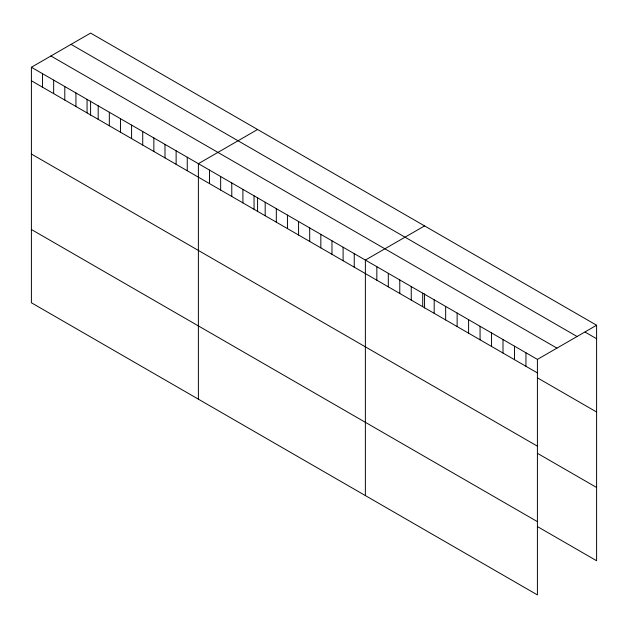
<?xml version="1.0" encoding="UTF-8"?>
<svg xmlns="http://www.w3.org/2000/svg" width="628" height="628" viewBox="0 0 628 628"><rect width="100%" height="100%" fill="white"/><g stroke="black" fill="none" stroke-linecap="round" stroke-linejoin="round"><path stroke-width="0.94" d="M31.4 67.259L537.411 359.404L537.411 594.912L31.4 302.767L31.4 67.259L90.589 33.088L596.6 325.233L596.6 560.741L537.615 526.68M257.574 129.501L198.385 163.673L198.385 399.173M424.559 225.907L365.37 260.078L365.37 495.578M537.411 359.404L596.6 325.233M585.131 332.118L596.6 338.743M71.058 44.368L577.069 336.514M50.931 55.986L556.942 348.132M31.4 80.769L537.411 372.914M537.615 377.946L596.6 411.999M31.4 154.025L537.411 446.17M537.615 453.424L596.6 487.477M31.4 229.51L537.411 521.648M525.942 352.787L525.942 366.289M514.473 346.161L514.473 359.671M503.004 339.544L503.004 353.046M491.536 332.919L491.536 346.428M480.067 326.293L480.067 339.803M468.598 319.676L468.598 333.185M457.129 313.05L457.129 326.56M445.652 306.433L445.652 319.942M434.184 299.807L434.184 313.317M424.559 293.888L424.559 307.979M422.715 293.19L422.715 306.692M411.246 286.564L411.246 300.074M399.777 279.947L399.777 293.449M388.308 273.321L388.308 286.831M376.839 266.696L376.839 280.206M354.239 253.649L354.239 267.159M343.108 247.22L343.108 260.73M331.969 240.799L331.969 254.301M320.837 234.37L320.837 247.879M309.706 227.94L309.706 241.45M298.575 221.511L298.575 235.021M287.443 215.09L287.443 228.592M276.312 208.661L276.312 222.171M265.181 202.232L265.181 215.742M257.574 197.482L257.574 211.565M254.05 195.803L254.05 209.312M242.91 189.381L242.91 202.883M231.779 182.952L231.779 196.462M220.648 176.523L220.648 190.033M209.516 170.094L209.516 183.604M187.254 157.243L187.254 170.753M176.123 150.814L176.123 164.324M164.991 144.385L164.991 157.895M153.852 137.964L153.852 151.466M142.721 131.535L142.721 145.044M131.59 125.105L131.59 138.615M120.458 118.676L120.458 132.186M109.327 112.255L109.327 125.757M98.196 105.826L98.196 119.336M90.589 101.077L90.589 115.159M87.064 99.397L87.064 112.907M75.933 92.968L75.933 106.477M64.794 86.546L64.794 100.048M53.663 80.117L53.663 93.627M42.531 73.688L42.531 87.198"/></g></svg>
